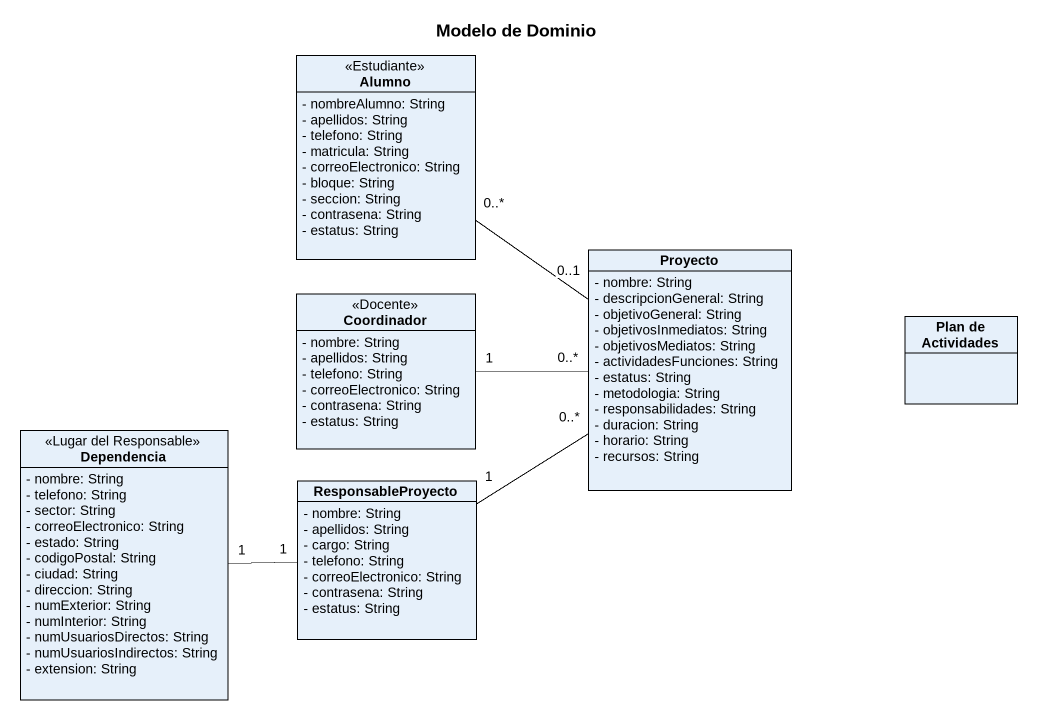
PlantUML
@startuml
title Modelo de Dominio
hide circle
hide empty members
skinparam classAttributeIconSize 0
class Alumno <<Estudiante>> {
  - nombreAlumno: String
  - apellidos: String
  - telefono: String
  - matricula: String
  - correoElectronico: String
  - bloque: String
  - seccion: String
  - contrasena: String
  - estatus: String
}
class Coordinador <<Docente>> {
  - nombre: String
  - apellidos: String
  - telefono: String
  - correoElectronico: String
  - contrasena: String
  - estatus: String
}
class Proyecto {
  - nombre: String
  - descripcionGeneral: String
  - objetivoGeneral: String
  - objetivosInmediatos: String
  - objetivosMediatos: String
  - actividadesFunciones: String
  - estatus: String
  - metodologia: String
  - responsabilidades: String
  - duracion: String
  - horario: String
  - recursos: String
}
class "Plan de Actividades" as Plan_de_Actividades
class Dependencia <<Lugar del Responsable>> {
  - nombre: String
  - telefono: String
  - sector: String
  - correoElectronico: String
  - estado: String
  - codigoPostal: String
  - ciudad: String
  - direccion: String
  - numExterior: String
  - numInterior: String
  - numUsuariosDirectos: String
  - numUsuariosIndirectos: String
  - extension: String
}
class ResponsableProyecto {
  - nombre: String
  - apellidos: String
  - cargo: String
  - telefono: String
  - correoElectronico: String
  - contrasena: String
  - estatus: String
}
Alumno "0..*" -- "0..1" Proyecto
Coordinador "1" -right- "0..*" Proyecto
Dependencia "1" -right- "1" ResponsableProyecto
ResponsableProyecto "1" -up- "0..*" Proyecto
@enduml
